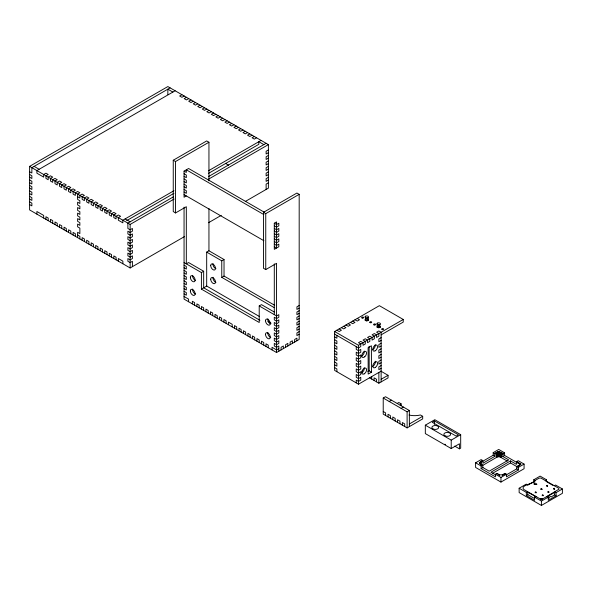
<?xml version="1.0" encoding="UTF-8"?>
<svg xmlns="http://www.w3.org/2000/svg" width="592" height="592" viewBox="0 0 592 592"><rect width="100%" height="100%" fill="white"/><g stroke="black" fill="none" stroke-linecap="round" stroke-linejoin="round"><path stroke-width="0.89" d="M480.334 462.389L480.512 461.753L482.635 460.472L480.208 462.544L480.134 463.862M480.319 463.647L482.635 465.578L480.911 464.128M479.964 463.247L480.334 461.923M535.072 480.482C535.264 483.516 519.598 484.974 523.698 489.406L539.845 498.73L541.443 499.115L543.042 498.73L559.107 489.118L558.53 488.141L540.888 478.025L539.09 478.158L535.072 480.482L534.998 480.985L533.74 479.801L533.74 481.392M534.842 483.316C535.471 481.585 532.8 484.397 534.842 483.782M535.76 484.537L536.863 484.537M542.013 489.517L540.873 489.517L542.013 489.34M547.607 486.35L547.341 485.78L546.771 486.35M547.896 492.285L549.036 492.285M554.63 489.295L554.364 488.733L553.794 489.295M377.385 323.165L377.4 327.472A1.776 1.021 0 0 1 377.156 326.236L377.444 323.121A1.776 1.021 0 0 1 379.161 322.869L379.953 323.143A1.776 1.021 0 0 1 379.909 324.594L379.798 327.576M379.886 324.608L377.4 324.571A1.776 1.021 0 0 1 377.156 323.328M184.452 236.608L130.144 267.961L29.6 209.916L29.6 166.374L167.847 86.565L268.391 144.611L268.391 188.145L245.31 201.472M170.111 87.868L31.864 167.684L31.864 173.034L29.6 171.724M175.136 90.768L36.889 170.585L36.889 173.197L43.675 177.119L43.675 174.507L45.939 173.197L48.204 174.507L45.939 175.809L45.939 178.421L48.204 179.731L48.204 177.119L50.461 175.809L52.725 177.119L50.461 178.421L50.461 181.034L52.725 182.343L52.725 179.731L54.989 178.421L57.246 179.731L54.989 181.034L54.989 183.646L57.246 184.956L57.246 182.343L59.511 181.034L61.775 182.343L59.511 183.646L59.511 186.258L61.775 187.568L61.775 184.956L64.032 183.646L66.297 184.956L64.032 186.258L64.032 188.87L66.297 190.18L66.297 187.568L68.561 186.258L70.825 187.568L68.561 188.87L68.561 191.482L70.825 192.792L70.825 190.18L73.082 188.87L75.347 190.18L73.082 191.482L73.082 194.095L75.347 195.404L75.347 192.792L77.611 191.482L79.868 192.792L77.611 194.095L77.611 199.445L79.868 200.747L79.868 203.485L77.611 202.183L77.611 204.921L79.868 206.223L79.868 208.835L77.611 207.533L77.611 210.389L79.868 211.699L79.868 214.43L77.611 213.127L77.611 215.865L79.868 217.168L79.868 219.906L77.611 218.603L77.611 221.334L79.868 222.644L79.868 225.382L77.611 224.072L77.611 226.81L79.868 228.12L79.868 233.588L77.611 232.286L77.611 237.629M181.922 94.69L179.657 95.993L181.922 97.303L184.186 95.993M186.443 97.303L184.186 98.605L186.443 99.915L188.707 98.605M190.972 99.915L188.707 101.217L190.972 102.527L193.236 101.217M195.493 102.527L193.236 103.829L195.493 105.139L197.758 103.829M200.022 105.139L197.758 106.442L200.022 107.751L202.279 106.442M204.543 107.751L202.279 109.054L204.543 110.364L206.808 109.054M209.072 110.364L206.808 111.666L209.072 112.976L211.329 111.666M213.594 112.976L211.329 114.278L213.594 115.588L215.858 114.278M218.115 115.588L215.858 116.89L218.115 118.2L220.379 116.89M222.644 118.2L220.379 119.503L222.644 120.812L224.901 119.503M227.165 120.812L224.901 122.115L227.165 123.425L229.43 122.115M231.694 123.425L229.43 124.727L231.694 126.037L233.951 124.727M259.895 320.265L203.663 287.801L203.663 271.254L188.582 262.552L186.325 263.854L186.325 206.719L175.513 212.957L173.249 211.536L173.249 160.24L206.682 140.933L208.946 142.243L208.946 180.878M236.215 126.037L233.951 127.339L236.215 128.649L238.48 127.339M173.249 160.24L175.513 161.542L208.946 142.243M240.737 128.649L238.48 129.951L240.737 131.261L243.001 129.951M245.266 131.261L243.001 132.564L245.266 133.873L247.523 132.564M186.325 195.937L184.06 197.24L184.06 171.118L188.582 168.505L264.565 212.373M249.787 133.873L247.523 135.176L249.787 136.486L252.051 135.176M254.316 136.486L252.051 137.788L254.316 139.098L256.573 137.788M173.959 190.713L122.855 220.217L122.855 222.829L118.326 220.217L118.326 217.604L120.59 216.302L118.326 214.992L116.069 216.302L116.069 218.914L113.805 217.604L113.805 214.992L116.069 213.69L113.805 212.38L111.54 213.69L111.54 216.302L109.283 214.992L109.283 212.38L111.54 211.078L109.283 209.768L107.019 211.078L107.019 213.69L104.754 212.38L104.754 209.768L107.019 208.465L104.754 207.156L102.49 208.465L102.49 211.078L100.233 209.768L100.233 207.156L102.49 205.853L100.233 204.543L97.969 205.853L97.969 208.465L95.704 207.156L95.704 204.543L97.969 203.241L95.704 201.931L93.447 203.241L93.447 205.853L91.183 204.543L91.183 201.931L93.447 200.629L91.183 199.319L88.918 200.629L88.918 203.241L86.661 201.931L86.661 199.319L88.918 198.017L86.661 196.707L84.397 198.017L84.397 200.629L82.133 199.319L82.133 196.707L84.397 195.404L82.133 194.095L79.868 195.404L79.868 198.017L77.611 196.707M208.391 170.829L261.102 140.4M126.718 220.601L173.959 193.325M208.391 173.441L258.837 144.322L258.837 141.71L263.862 144.611M173.382 196.847L127.879 223.117L127.879 228.468L130.144 229.777L132.408 228.468L132.408 231.206L130.144 232.508L127.879 231.206L127.879 233.944L130.144 235.246L132.408 233.944L132.408 236.682L130.144 237.984L127.879 236.682L127.879 239.412L130.144 240.722L132.408 239.412L132.408 242.15L130.144 243.46L127.879 242.15L127.879 244.888L130.144 246.191L132.408 244.888L132.408 247.626L130.144 248.929L127.879 247.626L127.879 250.364L130.144 251.667L132.408 250.364L132.408 253.095L130.144 254.405L127.879 253.095L127.879 255.833L130.144 257.143L132.408 255.833L132.408 258.571L130.144 259.873L127.879 258.571L127.879 261.309L130.144 262.611L132.408 261.309L132.408 266.659M208.613 176.505L266.126 143.301M29.6 166.374L130.144 224.427L174.092 199.053M208.458 179.213L268.391 144.611M268.391 149.961L266.126 151.263L266.126 154.001L268.391 152.692M268.391 155.43L266.126 156.739L266.126 159.477L268.391 158.168M268.391 160.906L266.126 162.208L266.126 164.946L268.391 163.644M268.391 166.382L266.126 167.684L266.126 170.422L268.391 169.112M268.391 171.85L266.126 173.16L266.126 175.891L268.391 174.588M268.391 177.326L266.126 178.629L266.126 181.367L268.391 180.064M268.391 182.795L266.126 184.105L266.126 189.455M208.473 222.74L221.282 215.34M276.56 352.521L276.56 263.336L265.749 269.582L263.484 268.272L263.484 212.336L296.918 193.036L299.182 194.339L299.182 339.46L276.56 352.521L184.06 299.115L184.06 207.141M263.484 212.336L265.749 213.638L299.182 194.339M274.177 311.969L261.479 304.636L259.215 305.938L259.215 322.485L201.406 289.111L206.682 286.054L206.682 252.103L208.946 250.793L224.028 259.503L224.028 276.05L274.71 305.309M274.296 244.119L276.56 245.421L278.817 244.119L278.817 246.731L274.296 249.343L274.296 223.221L276.56 221.911L276.56 248.033L274.296 246.731M184.06 262.552L201.406 272.564L203.663 271.254M206.682 252.103L221.763 260.806L224.028 259.503M221.763 260.806L221.763 277.352L224.028 276.05M299.182 305.502L296.918 306.811L296.918 309.424L299.182 308.114M299.182 310.726L296.918 312.036L296.918 314.648L299.182 313.338M299.182 315.95L296.918 317.26L296.918 319.872L299.182 318.563M299.182 321.175L296.918 322.485L296.918 325.097L299.182 323.787M299.182 326.399L296.918 327.709L296.918 330.321L299.182 329.011M299.182 331.624L296.918 332.933L296.918 335.546L299.182 334.243M278.817 348.607L276.56 349.909L272.031 347.297L272.031 349.909M381.13 371.132L358.508 384.193L334.628 370.407L334.628 331.513L379.368 305.679L403.248 319.465L403.248 322.078L381.13 334.85M334.628 331.513L358.508 345.299L403.248 319.465M381.13 337.64L378.865 338.95L378.865 341.739L381.13 340.43M381.13 343.219L378.865 344.529L378.865 347.319L381.13 346.017M381.13 348.806L378.865 350.109L378.865 352.899L381.13 351.596M381.13 354.386L378.865 355.696L378.865 358.486L381.13 357.176M381.13 359.966L378.865 361.275L378.865 364.065L381.13 362.755M381.13 365.553L378.865 366.855L378.865 369.645L381.13 368.342M381.13 379.287L388.041 375.298L388.041 377.911L378.865 383.202L369.312 377.689M409.042 415.029A14.756 8.517 0 0 0 420.424 414.985L422.688 416.287L422.688 418.899L407.104 427.898L383.224 414.111L383.224 398.031L385.488 396.729L409.368 410.515L409.368 426.595M389.196 401.48L391.46 400.177M397.239 403.411L398.808 402.501L401.073 403.811L401.073 405.55M401.132 408.376L403.396 407.067M383.224 398.031L407.104 411.817L409.368 410.515M409.368 423.983L422.688 416.287M459.429 448.847L459.429 443.793L451.215 448.536L425.322 433.588L425.322 425.174L434.802 419.706L460.687 434.654L460.687 448.114L459.429 448.847L454.723 446.124M434.55 421.008L432.286 422.318L456.166 436.104L458.423 434.794L434.55 421.008L434.55 424.375M425.322 425.174L451.215 440.122L460.687 434.654M520.346 464.128L516.712 462.034L516.712 461.575L518.222 460.702L524.083 464.084L524.083 468.731L500.958 482.08L475.598 467.443L475.598 462.796L481.126 459.607L482.635 460.472M482.635 461.346L493.195 455.248L493.195 452.636L498.723 449.446L504.599 452.836L504.599 455.448L516.705 462.441M497.406 452.11L494.705 453.509L493.195 452.636M496.466 452.488C496.111 459.436 497.45 457.853 496.947 452.258L494.705 453.968C497.088 451.8 500.765 452.022 503.089 454.168L503.089 453.709C496.917 447.219 502.29 465.453 500.98 452.488M480.771 462.019L482.909 461.101L482.909 463.247L494.979 456.277L494.979 454.131L496.466 452.954M507.277 461.087L500.706 457.29L500.98 452.954M475.598 462.796L481.126 465.985L482.635 465.12M482.613 465.453L496.74 457.29L496.777 452.332M503.089 453.709L504.599 452.836M482.635 465.578L482.909 467.569L481.126 468.598L481.126 465.985M500.706 453.109L503.089 454.168M502.815 454.33L502.815 456.476L504.599 455.448M516.712 462.034L516.439 464.343L510.504 460.916L490.953 472.209L495.652 474.925M492.514 473.334L510.504 462.951L517.438 466.955M481.126 468.598L495.43 476.856L495.43 474.244L496.94 473.378L499.448 474.791M502.327 474.843L504.976 473.378L506.486 474.244L506.486 476.856L518.555 469.893L518.555 467.28L524.083 464.084M506.212 474.954L516.772 468.857L516.772 466.711L521.071 464.084L516.712 461.575M502.297 475.065L504.976 473.837L504.976 473.378M516.772 466.711L520.516 464.55L516.439 462.197M504.258 474.259L502.823 475.087L502.823 474.621M517.045 466.873L519.732 465.327M495.43 474.244L500.958 477.441L506.486 474.244M554.341 485.721L555.555 485.018L562.4 488.97L562.4 493.321L541.414 505.435L519.14 492.581L519.14 488.23L526.303 484.093L527.561 485.277L533.51 481.844M533.74 479.801L540.126 476.109L546.512 479.794L546.512 481.392M546.512 479.794L545.299 480.963M519.14 488.23L526.332 492.381L527.59 491.656L527.59 492.115L536.1 496.71M527.59 492.115L527.864 494.69L534.606 498.575M526.332 492.381L526.332 495.571L527.864 494.69M526.332 495.571L534.569 500.329L534.569 497.132L535.827 496.407L535.827 496.873M546.786 496.71L554.859 492.366L554.859 491.908L556.088 492.611L562.4 488.97M534.569 497.132L541.414 501.084L548.288 497.117L548.288 500.307L556.088 495.807L556.088 492.611M548.214 498.612L549.65 497.783L547.341 496.451M556.088 495.807L554.586 494.942L551.159 496.917L548.851 495.585M367.876 371.628L369.186 370.881L371.45 372.183L371.384 345.802L368.113 347.659L368.18 374.055L371.45 372.183M368.039 317.652L367.684 317.823A1.761 1.021 0 0 1 366.359 317.956L365.249 317.512A1.761 1.021 0 0 1 365.434 316.276L365.789 316.106A1.761 1.021 0 0 1 367.551 316.061L367.928 316.209A1.761 1.021 0 0 1 368.039 317.652L367.684 320.723A1.761 1.021 0 0 1 366.359 320.864L365.249 320.413A1.761 1.021 0 0 1 365.434 319.184L365.508 319.147M365.442 316.269L365.493 320.583M377.267 327.413L379.886 327.517M497.036 452.229L496.947 456.906M502.275 474.865L499.493 474.814L499.493 475.272L499.463 474.799M497.125 456.839L500.321 456.839M498.101 456.624C498.827 449.905 496.51 450.83 497.31 456.78M497.998 451.999L498.412 451.955M499.137 456.61C499.951 450.268 497.495 450.268 498.309 456.61M499.034 451.955L499.448 451.999M500.136 456.78C500.936 450.83 498.619 449.905 499.345 456.624M172.871 92.078L167.847 89.177L167.847 94.52M225.404 163.333L228.593 165.168M263.899 214.607L186.325 169.815L186.325 172.427L184.06 171.118M274.296 223.221L276.56 224.523L278.817 223.221L278.817 225.833L276.56 227.136L274.296 225.833M184.06 173.73L186.325 175.04L186.325 177.652L184.06 176.342M274.296 228.445L276.56 229.748L278.817 228.445L278.817 231.058L276.56 232.36L274.296 231.058M184.06 178.954L186.325 180.264L186.325 182.876L184.06 181.566M274.296 233.67L276.56 234.972L278.817 233.67L278.817 236.282L276.56 237.584L274.296 236.282M184.06 184.179L186.325 185.488L186.325 188.101L184.06 186.791M274.296 238.894L276.56 240.197L278.817 238.894L278.817 241.506L276.56 242.809L274.296 241.506M184.06 189.403L186.325 190.713L186.325 193.325L184.06 192.015M184.06 194.627L263.899 240.729M357.25 318.452L359.507 319.761L357.25 321.064L354.985 319.761M352.721 321.064L354.985 322.374L352.721 323.676L350.464 322.374M348.2 323.676L350.464 324.986L348.2 326.288L345.935 324.986M343.678 326.288L345.935 327.598L343.678 328.9L341.414 327.598M339.149 328.9L341.414 330.21L339.149 331.513L336.885 330.21M334.628 334.125L358.508 347.911L360.765 346.609L360.765 343.996L358.508 342.687L360.765 341.384L363.029 342.687L363.029 345.299L365.294 343.996L365.294 341.384L363.029 340.074L365.294 338.772L367.551 340.074L367.551 342.687L369.815 341.384L369.815 338.772L367.551 337.462L369.815 336.16L372.079 337.462L372.079 340.074L374.344 338.772L374.344 336.16L372.079 334.85L374.344 333.548L376.601 334.85L376.601 337.462L378.865 336.16L378.865 333.548L376.601 332.238L378.865 330.935L381.13 332.238L381.13 381.899M334.628 336.915L336.885 338.224L336.885 335.435M334.628 339.704L336.885 341.014L336.885 343.804L334.628 342.494M34.121 166.374L39.153 169.282M125.119 218.914L130.144 221.815M221.763 277.352L274.029 307.529M380.878 371.162L388.041 375.298M334.628 345.291L336.885 346.594L336.885 349.384L334.628 348.081M259.215 305.938L276.56 315.95L278.817 314.648L278.817 317.26L276.56 318.563L274.296 317.26L274.296 319.872L276.56 321.175L278.817 319.872L278.817 322.485L276.56 323.787L274.296 322.485L274.296 325.097L276.56 326.399L278.817 325.097L278.817 327.709L276.56 329.011L274.296 327.709L274.296 330.321L276.56 331.624L278.817 330.321L278.817 332.933L276.56 334.236L274.296 332.933L274.296 335.546L276.56 336.848L278.817 335.546L278.817 338.158L276.56 339.46L274.296 338.158L274.296 340.77L276.56 342.072L278.817 340.77L278.817 343.382L276.56 344.685L274.296 343.382L274.296 345.994L276.56 347.297L278.817 345.994L278.817 351.219M29.6 174.462L31.864 175.772L31.864 178.503L29.6 177.2M334.628 350.871L336.885 352.173L336.885 354.963L334.628 353.661M184.06 265.164L186.325 266.467L186.325 269.079L184.06 267.776M29.6 179.938L31.864 181.241L31.864 183.979L29.6 182.676M334.628 356.451L336.885 357.76L336.885 360.55L334.628 359.24M184.06 270.389L186.325 271.691L186.325 274.303L184.06 273.001M546.801 481.829L552.832 485.314M502.815 456.476L508.743 459.903L489.184 471.188L482.909 467.569M206.682 286.054L259.34 316.461M267.902 321.404L271.018 323.202M517.045 466.407L518.555 467.28M29.6 185.407L31.864 186.717L31.864 189.455L29.6 188.145M334.628 362.03L336.885 363.34L336.885 366.13L334.628 364.827M184.06 275.613L186.325 276.915L186.325 279.528L184.06 278.225M493.195 455.248L494.979 456.277M516.772 468.857L518.555 469.893M554.859 492.366L554.586 494.942M29.6 190.883L31.864 192.185L31.864 194.923L29.6 193.621M334.628 367.617L336.885 368.92L336.885 371.709M184.06 280.837L186.325 282.14L186.325 284.752L184.06 283.45M29.6 196.359L31.864 197.661L31.864 200.399L29.6 199.09M184.06 286.062L186.325 287.364L186.325 289.976L184.06 288.674M548.288 497.117L547.06 496.407L547.06 496.873M29.6 201.828L31.864 203.137L31.864 205.868L29.6 204.566M184.06 291.286L186.325 292.589L186.325 295.201L184.06 293.891M482.909 465.423L480.748 464.483L480.741 464.024M77.611 235.017L79.868 236.326L79.868 238.939M184.06 296.503L188.582 299.115L188.582 301.728M383.224 411.499L385.614 412.876L385.614 415.488M480.401 464.202L480.63 463.943M480.401 463.736L479.964 462.796M480.134 463.403L480.208 463.98M369.127 346.313L369.186 370.881M543.286 495.778L542.871 495.363L542.154 495.778M542.442 498.975L542.442 499.441M542.309 499.012L542.309 499.478M542.168 499.041L542.168 499.507M542.028 499.071L542.028 499.53M541.88 499.086L541.88 499.552M541.739 499.1L541.739 499.567M541.591 499.108L541.591 499.574M541.443 499.115L541.443 499.574M541.414 501.084L541.414 505.435M541.295 499.108L541.295 499.574M541.147 499.1L541.147 499.567M540.999 499.086L540.999 499.552M540.859 499.071L540.859 499.53M540.718 499.041L540.718 499.507M540.577 499.012L540.577 499.478M540.444 498.975L540.444 499.441M536.263 492.833L535.849 492.418L535.131 492.833M510.504 460.916L510.504 462.951M502.697 474.688L502.697 475.154M502.564 474.754L502.564 475.221M500.958 477.441L500.958 482.08M500.825 452.406L500.825 457.046M500.669 452.332L500.669 456.972M500.499 452.258L500.499 456.906M499.944 452.088L499.944 456.735M499.752 452.044L499.752 456.691M499.552 452.014L499.552 456.654M499.352 474.754L499.448 475.258M499.219 474.688L499.219 475.154L496.94 473.378M499.093 474.621L499.115 475.095M498.93 451.955L498.93 456.595M498.723 451.948L498.723 456.595M498.516 451.955L498.516 456.595M497.894 452.014L497.894 456.654M497.694 452.044L497.694 456.691M497.502 452.088L497.502 456.735M481.037 462.174L481.037 464.683M480.911 461.464L480.911 461.93M480.771 461.553L480.771 464.528M480.497 463.825L480.541 464.328M480.401 461.856L480.401 462.322M480.208 462.078L480.134 462.655M480.075 462.308L480.075 463.743M479.971 462.67L479.971 463.381M451.215 440.122L451.215 448.536M407.104 411.817L407.104 427.898M404.713 426.521L404.713 423.909L402.331 422.533L402.331 425.145M399.94 423.761L399.94 421.149L397.55 419.772L397.55 422.385M395.167 421.008L395.167 418.396L392.777 417.012L392.777 419.624M390.387 418.248L390.387 415.636L388.004 414.259L388.004 416.872M379.539 324.749L379.539 327.657M379.109 324.853L379.109 327.753M378.865 372.435L378.865 383.202M378.651 324.882L378.651 327.783M378.192 324.845L378.192 327.746M377.763 324.734L377.763 327.635M376.475 381.825L376.475 379.213L374.092 377.837L374.092 380.449M371.702 376.46L371.702 379.072M367.928 317.704L367.928 320.605M366.359 317.956L366.359 320.864M365.545 317.719L365.545 320.62M362.149 370.94L362.149 372.686M358.508 345.299L358.508 384.193M356.243 346.609L356.243 349.398L358.508 350.701L360.765 349.398L360.765 352.188L358.508 353.491L356.243 352.188L356.243 354.978L358.508 356.28L360.765 354.978L360.765 357.768L358.508 359.078L356.243 357.768L356.243 360.558L358.508 361.867L360.765 360.558L360.765 363.347L358.508 364.657L356.243 363.347L356.243 366.137L358.508 367.447L360.765 366.137L360.765 368.934L358.508 370.237L356.243 368.934L356.243 371.724L358.508 373.027L360.765 371.724L360.765 374.514L358.508 375.816L356.243 374.514L356.243 377.304L358.508 378.614L360.765 377.304L360.765 380.094L358.508 381.403L356.243 380.094L356.243 382.883M296.918 340.77L296.918 338.158L294.653 339.46L294.653 342.072M292.396 343.382L292.396 340.77L290.132 342.072L290.132 344.685M287.867 345.994L287.867 343.382L285.61 344.685L285.61 347.297M283.346 348.607L283.346 345.994L281.082 347.297L281.082 349.909M274.296 263.877L274.296 314.648M268.265 347.733L268.265 345.121L266 343.819L266 346.424M265.749 213.638L265.749 269.582M263.736 345.121L263.736 342.509L261.479 341.207L261.479 343.819M259.215 342.509L259.215 339.897L256.95 338.594L256.95 341.207M254.693 339.897L254.693 337.285L252.429 335.982L252.429 338.594M250.164 337.285L250.164 334.672L247.907 333.37L247.907 335.982M245.643 334.672L245.643 332.06L243.379 330.758L243.379 333.37M241.114 332.06L241.114 329.448L238.983 328.212L238.983 330.824M236.719 329.522L236.719 326.91L234.454 325.6L234.454 328.212M232.197 326.91L232.197 324.298L228.423 322.122L228.423 324.734M226.159 323.424L226.159 320.812L223.902 319.51L223.902 322.122M221.637 320.812L221.637 318.2L219.499 316.972L219.499 319.584M217.242 318.274L217.242 315.662L214.977 314.359L214.977 316.972M212.713 315.662L212.713 313.05L210.449 311.747L210.449 314.359M208.946 208.48L208.946 250.793M208.192 313.05L208.192 310.437L205.927 309.135L205.927 311.747M203.663 310.437L203.663 307.825L201.406 306.523L201.406 309.135M201.406 272.564L201.406 289.111M199.141 307.825L199.141 305.213L196.877 303.911L196.877 306.523M194.613 305.213L194.613 302.601L192.356 301.298L192.356 303.911M175.513 161.542L175.513 212.957M130.144 224.427L130.144 267.961M122.855 263.751L122.855 261.139L118.326 258.526L118.326 261.139M116.069 259.836L116.069 257.224L113.805 255.914L113.805 258.526M111.54 257.224L111.54 254.612L109.283 253.302L109.283 255.914M107.019 254.612L107.019 252L104.754 250.69L104.754 253.302M102.49 252L102.49 249.387L100.233 248.078L100.233 250.69M97.969 249.387L97.969 246.775L95.704 245.465L95.704 248.078M93.447 246.775L93.447 244.163L91.183 242.853L91.183 245.465M88.918 244.163L88.918 241.551L86.661 240.241L86.661 242.853M84.397 241.551L84.397 238.939L82.133 237.629L82.133 240.241M75.347 236.326L75.347 233.714L73.082 232.404L73.082 235.017M70.825 233.714L70.825 231.102L68.561 229.792L68.561 232.404M66.297 231.102L66.297 228.49L64.032 227.18L64.032 229.792M61.775 228.49L61.775 225.878L59.511 224.568L59.511 227.18M57.246 225.878L57.246 223.265L54.989 221.956L54.989 224.568M52.725 223.265L52.725 220.653L50.461 219.343L50.461 221.956M48.204 220.653L48.204 218.041L45.939 216.731L45.939 219.343M43.675 218.041L43.675 215.429L36.889 211.507L36.889 214.119M364.213 367.691A3.374 1.946 -60 0 1 361.372 372.805M375.158 361.179A3.374 1.946 -60 0 1 372.568 366.396M375.195 344.692A3.374 1.946 -60 0 1 372.916 349.502M364.206 351.078A3.374 1.946 -60 0 1 361.268 356.132M400.199 405.416A14.756 8.517 0 0 1 401.073 403.811M367.928 319.118A1.761 1.021 0 0 1 368.039 320.553M380.397 326.51A1.776 1.021 0 0 1 379.909 327.494M270.766 337.477A3.374 1.946 60 0 1 267.843 332.408M270.766 323.831A3.374 1.946 60 0 1 267.843 318.77M195.612 294.083A3.374 1.946 60 0 1 192.689 289.022M195.612 280.438A3.367 1.946 60 0 1 192.689 275.384M215.969 268.687A3.374 1.946 60 0 1 213.046 263.625M215.969 282.332A3.374 1.946 60 0 1 213.046 277.263M445.539 444.488A3.374 1.946 0 0 1 444.836 444.178M480.534 461.73L480.534 462.197L480.534 461.73M534.191 484.027C533.947 485.314 536.115 483.649 534.191 484.027M535.908 483.923C535.649 485.307 537.965 483.523 535.908 483.923M535.279 492.041C535.013 493.462 537.403 491.626 535.279 492.041M541.029 488.726C540.755 490.146 543.145 488.311 541.029 488.726M546.771 485.403C546.505 486.831 548.895 484.989 546.771 485.403M542.302 494.986C542.035 496.414 544.425 494.579 542.302 494.986M548.051 491.671C547.778 493.099 550.168 491.256 548.051 491.671M553.794 488.356C553.527 489.776 555.918 487.941 553.794 488.356M364.761 356.732A3.374 1.946 -60 0 0 365.856 351.493A3.374 1.946 -60 0 0 361.86 355.015A3.374 1.946 -60 0 0 364.761 356.732M375.18 350.812A3.374 1.946 -60 0 0 377.208 345.476A3.374 1.946 -60 0 0 373.071 347.911A3.374 1.946 -60 0 0 375.18 350.812M375.454 367.358A3.374 1.946 -60 0 0 377.119 362.03A3.374 1.946 -60 0 0 373.004 364.924A3.374 1.946 -60 0 0 375.454 367.358M364.258 373.826A3.374 1.946 -60 0 0 366.219 368.49A3.374 1.946 -60 0 0 362.089 371.014A3.374 1.946 -60 0 0 364.258 373.826M362.171 318.059A0.977 0.562 0 0 0 363.636 317.571A0.977 0.562 0 0 0 362.171 317.083A0.977 0.562 0 0 0 362.171 318.059M370.015 322.61A0.977 0.562 0 0 0 371.65 322.359A0.977 0.562 0 0 0 370.451 321.671A0.977 0.562 0 0 0 370.015 322.61M374.122 324.956A0.977 0.562 0 0 0 375.587 324.468A0.977 0.562 0 0 0 374.122 323.979A0.977 0.562 0 0 0 374.122 324.956M382.158 329.596A0.977 0.562 0 0 0 383.623 329.108A0.977 0.562 0 0 0 382.158 328.619A0.977 0.562 0 0 0 382.158 329.596M210.7 265.593A3.374 1.946 60 0 0 214.282 270.048A3.374 1.946 60 0 0 214.282 265.275A3.374 1.946 60 0 0 210.7 265.593M210.7 279.239A3.374 1.946 60 0 0 214.282 283.694A3.374 1.946 60 0 0 214.282 278.913A3.374 1.946 60 0 0 210.7 279.239M265.497 334.384A3.374 1.946 60 0 0 269.079 338.839A3.374 1.946 60 0 0 269.079 334.066A3.374 1.946 60 0 0 265.497 334.384M265.505 320.746A3.374 1.946 60 0 0 269.079 325.193A3.374 1.946 60 0 0 269.079 320.42A3.374 1.946 60 0 0 265.505 320.746M190.343 290.99A3.374 1.946 60 0 0 193.924 295.445A3.374 1.946 60 0 0 193.924 290.672A3.374 1.946 60 0 0 190.343 290.99M190.35 277.352A3.367 1.946 60 0 0 193.924 281.799A3.367 1.946 60 0 0 193.924 277.034A3.367 1.946 60 0 0 190.35 277.352M445.539 436.067A3.374 1.946 0 0 0 450.608 434.38A3.374 1.946 0 0 0 445.539 432.693A3.374 1.946 0 0 0 445.539 436.067M432.878 428.852A3.374 1.946 0 0 0 438.524 427.979A3.374 1.946 0 0 0 434.387 425.589A3.374 1.946 0 0 0 432.878 428.852"/></g></svg>
